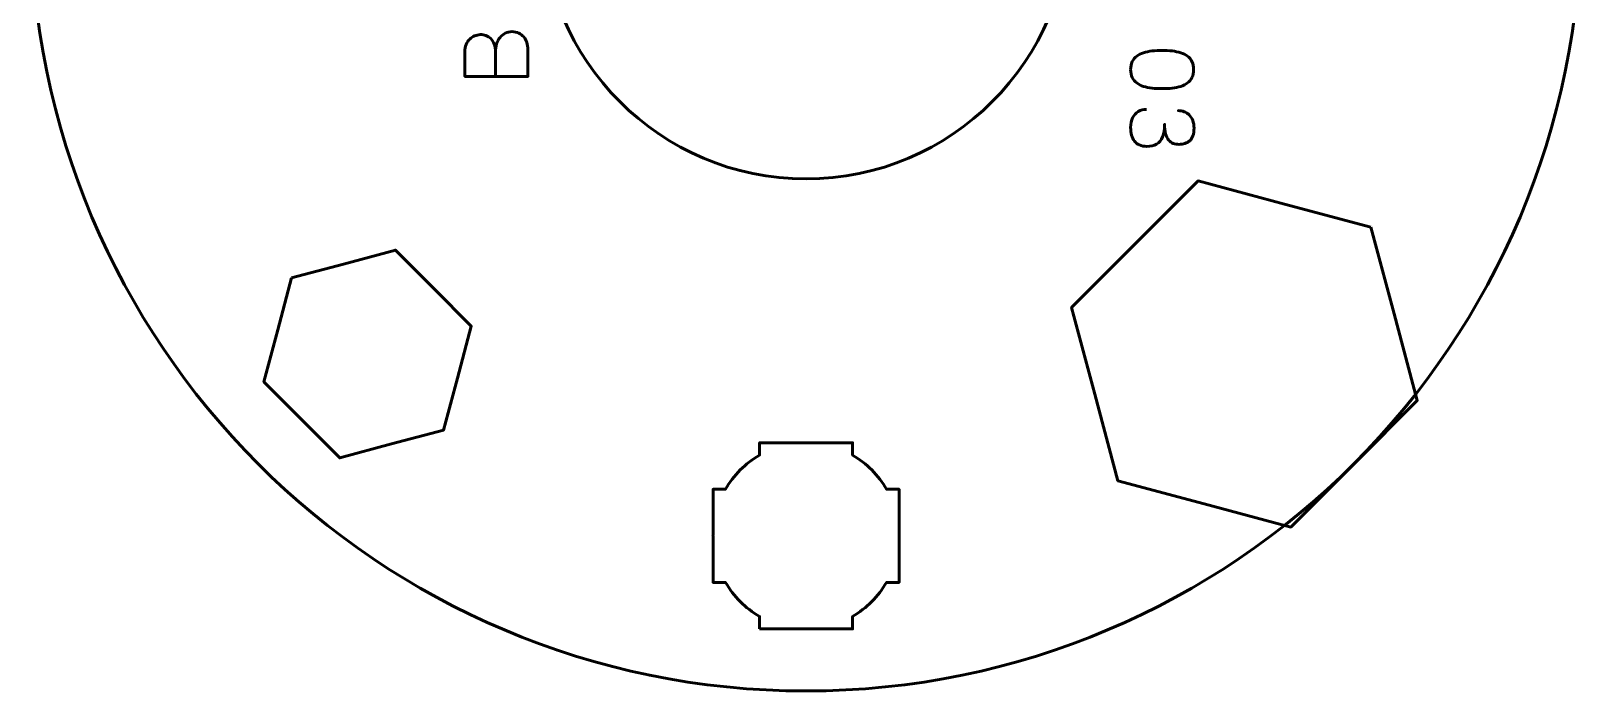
# Model space of a CAD drawing. Header units: centimetres. Extents: x -16.1 to -5, y -20.5 to -9.2.
# Drawn here: x -10 to -5, y -20.35 to -18.22 of the extents above; entities that cross this region are included whole.
import ezdxf

# ---------------------------------------------------------------- set-up
doc = ezdxf.new("R2010")
doc.units = ezdxf.units.CM
doc.header["$MEASUREMENT"] = 0
doc.layers.add('Layer 1', color=7, linetype='Continuous')

msp = doc.modelspace()

# ---------------------------------------------------------------- linework, layer by layer
at = {"layer": 'Layer 1', "lineweight": 53}
for points, knots in [([(-7.5, -15.35), (-6.1195, -15.35), (-5, -16.4695), (-5, -17.85), (-5, -17.85), (-5, -19.2305), (-6.1195, -20.35), (-7.5, -20.35), (-7.5, -20.35), (-8.8805, -20.35), (-10, -19.2305), (-10, -17.85), (-10, -17.85), (-10, -16.4695), (-8.8805, -15.35), (-7.5, -15.35)], [0, 0, 0, 0, 0.25, 0.25, 0.25, 0.25, 0.5, 0.5, 0.5, 0.5, 0.75, 0.75, 0.75, 0.75, 1, 1, 1, 1]), ([(-7.5, -17), (-7.03063, -17), (-6.65, -17.38063), (-6.65, -17.85), (-6.65, -17.85), (-6.65, -18.31937), (-7.03063, -18.7), (-7.5, -18.7), (-7.5, -18.7), (-7.96937, -18.7), (-8.35, -18.31937), (-8.35, -17.85), (-8.35, -17.85), (-8.35, -17.38063), (-7.96937, -17), (-7.5, -17)], [0, 0, 0, 0, 0.25, 0.25, 0.25, 0.25, 0.5, 0.5, 0.5, 0.5, 0.75, 0.75, 0.75, 0.75, 1, 1, 1, 1]), ([(-5.67755, -18.85597), (-5.67755, -18.85597), (-5.60284, -19.1348), (-5.60284, -19.1348), (-5.60284, -19.1348), (-5.60284, -19.1348), (-5.52812, -19.41364), (-5.52812, -19.41364), (-5.52812, -19.41364), (-5.52812, -19.41364), (-5.73224, -19.61777), (-5.73224, -19.61777), (-5.73224, -19.61777), (-5.73224, -19.61777), (-5.93637, -19.82189), (-5.93637, -19.82189), (-5.93637, -19.82189), (-5.93637, -19.82189), (-6.21521, -19.74717), (-6.21521, -19.74717), (-6.21521, -19.74717), (-6.21521, -19.74717), (-6.49404, -19.67246), (-6.49404, -19.67246), (-6.49404, -19.67246), (-6.49404, -19.67246), (-6.56876, -19.39363), (-6.56876, -19.39363), (-6.56876, -19.39363), (-6.56876, -19.39363), (-6.64347, -19.11478), (-6.64347, -19.11478), (-6.64347, -19.11478), (-6.64347, -19.11478), (-6.43935, -18.91066), (-6.43935, -18.91066), (-6.43935, -18.91066), (-6.43935, -18.91066), (-6.23523, -18.70654), (-6.23523, -18.70654), (-6.23523, -18.70654), (-6.23523, -18.70654), (-5.95638, -18.78125), (-5.95638, -18.78125), (-5.95638, -18.78125), (-5.95638, -18.78125), (-5.67755, -18.85597), (-5.67755, -18.85597)], [0, 0, 0, 0, 0.0833333, 0.0833333, 0.0833333, 0.0833333, 0.1666667, 0.1666667, 0.1666667, 0.1666667, 0.25, 0.25, 0.25, 0.25, 0.3333333, 0.3333333, 0.3333333, 0.3333333, 0.4166667, 0.4166667, 0.4166667, 0.4166667, 0.5, 0.5, 0.5, 0.5, 0.5833333, 0.5833333, 0.5833333, 0.5833333, 0.6666667, 0.6666667, 0.6666667, 0.6666667, 0.75, 0.75, 0.75, 0.75, 0.8333333, 0.8333333, 0.8333333, 0.8333333, 0.9166667, 0.9166667, 0.9166667, 0.9166667, 1, 1, 1, 1]), ([(-9.15917, -19.01925), (-9.15917, -19.01925), (-8.99187, -18.97442), (-8.99187, -18.97442), (-8.99187, -18.97442), (-8.99187, -18.97442), (-8.82456, -18.92959), (-8.82456, -18.92959), (-8.82456, -18.92959), (-8.82456, -18.92959), (-8.70209, -19.05207), (-8.70209, -19.05207), (-8.70209, -19.05207), (-8.70209, -19.05207), (-8.57961, -19.17454), (-8.57961, -19.17454), (-8.57961, -19.17454), (-8.57961, -19.17454), (-8.62444, -19.34185), (-8.62444, -19.34185), (-8.62444, -19.34185), (-8.62444, -19.34185), (-8.66927, -19.50915), (-8.66927, -19.50915), (-8.66927, -19.50915), (-8.66927, -19.50915), (-8.83657, -19.55398), (-8.83657, -19.55398), (-8.83657, -19.55398), (-8.83657, -19.55398), (-9.00388, -19.59881), (-9.00388, -19.59881), (-9.00388, -19.59881), (-9.00388, -19.59881), (-9.12635, -19.47633), (-9.12635, -19.47633), (-9.12635, -19.47633), (-9.12635, -19.47633), (-9.24883, -19.35386), (-9.24883, -19.35386), (-9.24883, -19.35386), (-9.24883, -19.35386), (-9.204, -19.18655), (-9.204, -19.18655), (-9.204, -19.18655), (-9.204, -19.18655), (-9.15917, -19.01925), (-9.15917, -19.01925)], [0, 0, 0, 0, 0.0833333, 0.0833333, 0.0833333, 0.0833333, 0.1666667, 0.1666667, 0.1666667, 0.1666667, 0.25, 0.25, 0.25, 0.25, 0.3333333, 0.3333333, 0.3333333, 0.3333333, 0.4166667, 0.4166667, 0.4166667, 0.4166667, 0.5, 0.5, 0.5, 0.5, 0.5833333, 0.5833333, 0.5833333, 0.5833333, 0.6666667, 0.6666667, 0.6666667, 0.6666667, 0.75, 0.75, 0.75, 0.75, 0.8333333, 0.8333333, 0.8333333, 0.8333333, 0.9166667, 0.9166667, 0.9166667, 0.9166667, 1, 1, 1, 1]), ([(-7.64999, -20.15006), (-7.64999, -20.15006), (-7.64999, -20.10988), (-7.64999, -20.10988), (-7.64999, -20.10988), (-7.69553, -20.08355), (-7.73349, -20.0456), (-7.75984, -20.00007), (-7.75984, -20.00007), (-7.75984, -20.00007), (-7.79999, -20.00007), (-7.79999, -20.00007), (-7.79999, -20.00007), (-7.79999, -20.00007), (-7.79999, -19.85155), (-7.79999, -19.85155), (-7.79999, -19.85155), (-7.79999, -19.85155), (-7.80001, -19.85), (-7.80001, -19.85), (-7.80001, -19.85), (-7.80001, -19.85), (-7.79999, -19.84845), (-7.79999, -19.84845), (-7.79999, -19.84845), (-7.79999, -19.84845), (-7.79999, -19.70006), (-7.79999, -19.70006), (-7.79999, -19.70006), (-7.79999, -19.70006), (-7.75989, -19.70006), (-7.75989, -19.70006), (-7.75989, -19.70006), (-7.73354, -19.65449), (-7.69555, -19.61649), (-7.64999, -19.59013), (-7.64999, -19.59013), (-7.64999, -19.59013), (-7.64999, -19.55005), (-7.64999, -19.55005), (-7.64999, -19.55005), (-7.64999, -19.55005), (-7.50465, -19.55005), (-7.50465, -19.55005), (-7.50465, -19.55005), (-7.50465, -19.55005), (-7.50001, -19.54999), (-7.50001, -19.54999), (-7.50001, -19.54999), (-7.50001, -19.54999), (-7.49536, -19.55005), (-7.49536, -19.55005), (-7.49536, -19.55005), (-7.49536, -19.55005), (-7.34998, -19.55005), (-7.34998, -19.55005), (-7.34998, -19.55005), (-7.34998, -19.55005), (-7.34998, -19.59013), (-7.34998, -19.59013), (-7.34998, -19.59013), (-7.30441, -19.61649), (-7.26644, -19.65449), (-7.2401, -19.70006), (-7.2401, -19.70006), (-7.2401, -19.70006), (-7.19998, -19.70006), (-7.19998, -19.70006), (-7.19998, -19.70006), (-7.19998, -19.70006), (-7.19998, -20.00007), (-7.19998, -20.00007), (-7.19998, -20.00007), (-7.19998, -20.00007), (-7.24015, -20.00007), (-7.24015, -20.00007), (-7.24015, -20.00007), (-7.26649, -20.0456), (-7.30445, -20.08355), (-7.34998, -20.10988), (-7.34998, -20.10988), (-7.34998, -20.10988), (-7.34998, -20.15006), (-7.34998, -20.15006), (-7.34998, -20.15006), (-7.34998, -20.15006), (-7.64999, -20.15006), (-7.64999, -20.15006)], [0, 0, 0, 0, 0.0454545, 0.0454545, 0.0454545, 0.0454545, 0.0909091, 0.0909091, 0.0909091, 0.0909091, 0.1363636, 0.1363636, 0.1363636, 0.1363636, 0.1818182, 0.1818182, 0.1818182, 0.1818182, 0.2272727, 0.2272727, 0.2272727, 0.2272727, 0.2727273, 0.2727273, 0.2727273, 0.2727273, 0.3181818, 0.3181818, 0.3181818, 0.3181818, 0.3636364, 0.3636364, 0.3636364, 0.3636364, 0.4090909, 0.4090909, 0.4090909, 0.4090909, 0.4545455, 0.4545455, 0.4545455, 0.4545455, 0.5, 0.5, 0.5, 0.5, 0.5454545, 0.5454545, 0.5454545, 0.5454545, 0.5909091, 0.5909091, 0.5909091, 0.5909091, 0.6363636, 0.6363636, 0.6363636, 0.6363636, 0.6818182, 0.6818182, 0.6818182, 0.6818182, 0.7272727, 0.7272727, 0.7272727, 0.7272727, 0.7727273, 0.7727273, 0.7727273, 0.7727273, 0.8181818, 0.8181818, 0.8181818, 0.8181818, 0.8636364, 0.8636364, 0.8636364, 0.8636364, 0.9090909, 0.9090909, 0.9090909, 0.9090909, 0.9545455, 0.9545455, 0.9545455, 0.9545455, 1, 1, 1, 1])]:
    msp.add_open_spline(points, degree=3, knots=knots, dxfattribs=at)
at = {"layer": 'Layer 1', "color": 5, "lineweight": 53}
for points, knots in [([(-8.50171, -18.36976), (-8.50171, -18.36976), (-8.50171, -18.29159), (-8.50171, -18.29159), (-8.50171, -18.29159), (-8.50176, -18.28143), (-8.50317, -18.27277), (-8.50595, -18.26548), (-8.50595, -18.26548), (-8.50868, -18.25824), (-8.51239, -18.25236), (-8.51705, -18.24779), (-8.51705, -18.24779), (-8.5217, -18.24323), (-8.52697, -18.23994), (-8.5328, -18.23787), (-8.5328, -18.23787), (-8.53859, -18.23585), (-8.54461, -18.23491), (-8.55082, -18.23514), (-8.55082, -18.23514), (-8.55703, -18.23542), (-8.56305, -18.23674), (-8.56893, -18.23909), (-8.56893, -18.23909), (-8.57481, -18.2414), (-8.58012, -18.24488), (-8.58487, -18.24944), (-8.58487, -18.24944), (-8.58963, -18.254), (-8.59339, -18.25969), (-8.59616, -18.26661), (-8.59616, -18.26661), (-8.59899, -18.27352), (-8.60044, -18.28166), (-8.60049, -18.29102), (-8.60049, -18.29102), (-8.60049, -18.29102), (-8.60049, -18.36976), (-8.60049, -18.36976), (-8.60049, -18.36976), (-8.60049, -18.36976), (-8.39701, -18.36976), (-8.39701, -18.36976), (-8.39701, -18.36976), (-8.39701, -18.36976), (-8.39701, -18.28312), (-8.39701, -18.28312), (-8.39701, -18.28312), (-8.39701, -18.27503), (-8.39819, -18.2675), (-8.40049, -18.26054), (-8.40049, -18.26054), (-8.40284, -18.25358), (-8.40618, -18.24751), (-8.4106, -18.24224), (-8.4106, -18.24224), (-8.41507, -18.23702), (-8.42043, -18.23293), (-8.42678, -18.23001), (-8.42678, -18.23001), (-8.43313, -18.2271), (-8.44033, -18.22559), (-8.44837, -18.22555), (-8.44837, -18.22555), (-8.45646, -18.22573), (-8.46376, -18.22743), (-8.47029, -18.23067), (-8.47029, -18.23067), (-8.47683, -18.23392), (-8.48243, -18.23843), (-8.48709, -18.24427), (-8.48709, -18.24427), (-8.49179, -18.2501), (-8.49541, -18.25706), (-8.4979, -18.26506), (-8.4979, -18.26506), (-8.5004, -18.27305), (-8.50167, -18.2819), (-8.50171, -18.29159), (-8.50171, -18.29159), (-8.50167, -18.2819), (-8.5004, -18.27305), (-8.4979, -18.26506), (-8.4979, -18.26506), (-8.49541, -18.25706), (-8.49179, -18.2501), (-8.48709, -18.24427), (-8.48709, -18.24427), (-8.48243, -18.23843), (-8.47683, -18.23392), (-8.47029, -18.23067), (-8.47029, -18.23067), (-8.46376, -18.22743), (-8.45646, -18.22573), (-8.44837, -18.22555), (-8.44837, -18.22555), (-8.44033, -18.22559), (-8.43313, -18.2271), (-8.42678, -18.23001), (-8.42678, -18.23001), (-8.42043, -18.23293), (-8.41507, -18.23702), (-8.4106, -18.24224), (-8.4106, -18.24224), (-8.40618, -18.24751), (-8.40284, -18.25358), (-8.40049, -18.26054), (-8.40049, -18.26054), (-8.39819, -18.2675), (-8.39701, -18.27503), (-8.39701, -18.28312), (-8.39701, -18.28312), (-8.39701, -18.28312), (-8.39701, -18.36976), (-8.39701, -18.36976), (-8.39701, -18.36976), (-8.39701, -18.36976), (-8.60049, -18.36976), (-8.60049, -18.36976), (-8.60049, -18.36976), (-8.60049, -18.36976), (-8.60049, -18.29102), (-8.60049, -18.29102), (-8.60049, -18.29102), (-8.60044, -18.28166), (-8.59899, -18.27352), (-8.59616, -18.26661), (-8.59616, -18.26661), (-8.59339, -18.25969), (-8.58963, -18.254), (-8.58487, -18.24944), (-8.58487, -18.24944), (-8.58012, -18.24488), (-8.57481, -18.2414), (-8.56893, -18.23909), (-8.56893, -18.23909), (-8.56305, -18.23674), (-8.55703, -18.23542), (-8.55082, -18.23514), (-8.55082, -18.23514), (-8.54461, -18.23491), (-8.53859, -18.23585), (-8.5328, -18.23787), (-8.5328, -18.23787), (-8.52697, -18.23994), (-8.5217, -18.24323), (-8.51705, -18.24779), (-8.51705, -18.24779), (-8.51239, -18.25236), (-8.50868, -18.25824), (-8.50595, -18.26548), (-8.50595, -18.26548), (-8.50317, -18.27277), (-8.50176, -18.28143), (-8.50171, -18.29159), (-8.50171, -18.29159), (-8.50171, -18.29159), (-8.50171, -18.36976), (-8.50171, -18.36976)], [0, 0, 0, 0, 0.025, 0.025, 0.025, 0.025, 0.05, 0.05, 0.05, 0.05, 0.075, 0.075, 0.075, 0.075, 0.1, 0.1, 0.1, 0.1, 0.125, 0.125, 0.125, 0.125, 0.15, 0.15, 0.15, 0.15, 0.175, 0.175, 0.175, 0.175, 0.2, 0.2, 0.2, 0.2, 0.225, 0.225, 0.225, 0.225, 0.25, 0.25, 0.25, 0.25, 0.275, 0.275, 0.275, 0.275, 0.3, 0.3, 0.3, 0.3, 0.325, 0.325, 0.325, 0.325, 0.35, 0.35, 0.35, 0.35, 0.375, 0.375, 0.375, 0.375, 0.4, 0.4, 0.4, 0.4, 0.425, 0.425, 0.425, 0.425, 0.45, 0.45, 0.45, 0.45, 0.475, 0.475, 0.475, 0.475, 0.5, 0.5, 0.5, 0.5, 0.525, 0.525, 0.525, 0.525, 0.55, 0.55, 0.55, 0.55, 0.575, 0.575, 0.575, 0.575, 0.6, 0.6, 0.6, 0.6, 0.625, 0.625, 0.625, 0.625, 0.65, 0.65, 0.65, 0.65, 0.675, 0.675, 0.675, 0.675, 0.7, 0.7, 0.7, 0.7, 0.725, 0.725, 0.725, 0.725, 0.75, 0.75, 0.75, 0.75, 0.775, 0.775, 0.775, 0.775, 0.8, 0.8, 0.8, 0.8, 0.825, 0.825, 0.825, 0.825, 0.85, 0.85, 0.85, 0.85, 0.875, 0.875, 0.875, 0.875, 0.9, 0.9, 0.9, 0.9, 0.925, 0.925, 0.925, 0.925, 0.95, 0.95, 0.95, 0.95, 0.975, 0.975, 0.975, 0.975, 1, 1, 1, 1]), ([(-6.45282, -18.34765), (-6.45277, -18.35753), (-6.45103, -18.36605), (-6.44765, -18.37315), (-6.44765, -18.37315), (-6.44426, -18.3802), (-6.43941, -18.38608), (-6.43325, -18.39079), (-6.43325, -18.39079), (-6.42704, -18.39544), (-6.41971, -18.39911), (-6.41124, -18.40184), (-6.41124, -18.40184), (-6.40277, -18.40452), (-6.39351, -18.40645), (-6.38335, -18.40753), (-6.38335, -18.40753), (-6.37319, -18.40866), (-6.36251, -18.40922), (-6.35122, -18.40918), (-6.35122, -18.40918), (-6.33998, -18.40922), (-6.3293, -18.40866), (-6.31919, -18.40753), (-6.31919, -18.40753), (-6.30908, -18.40645), (-6.29976, -18.40452), (-6.2913, -18.40184), (-6.2913, -18.40184), (-6.28288, -18.39911), (-6.27554, -18.39544), (-6.26928, -18.39079), (-6.26928, -18.39079), (-6.26307, -18.38608), (-6.25823, -18.3802), (-6.25484, -18.37315), (-6.25484, -18.37315), (-6.25141, -18.36605), (-6.24967, -18.35753), (-6.24962, -18.34765), (-6.24962, -18.34765), (-6.24967, -18.33778), (-6.25141, -18.32926), (-6.25484, -18.32216), (-6.25484, -18.32216), (-6.25823, -18.3151), (-6.26307, -18.30922), (-6.26928, -18.30452), (-6.26928, -18.30452), (-6.27554, -18.29986), (-6.28288, -18.2962), (-6.2913, -18.29347), (-6.2913, -18.29347), (-6.29976, -18.29079), (-6.30908, -18.28886), (-6.31919, -18.28778), (-6.31919, -18.28778), (-6.3293, -18.28665), (-6.33998, -18.28608), (-6.35122, -18.28613), (-6.35122, -18.28613), (-6.36251, -18.28608), (-6.37319, -18.28665), (-6.38335, -18.28778), (-6.38335, -18.28778), (-6.39351, -18.28886), (-6.40277, -18.29079), (-6.41124, -18.29347), (-6.41124, -18.29347), (-6.41971, -18.2962), (-6.42704, -18.29986), (-6.43325, -18.30452), (-6.43325, -18.30452), (-6.43941, -18.30922), (-6.44426, -18.3151), (-6.44765, -18.32216), (-6.44765, -18.32216), (-6.45103, -18.32926), (-6.45277, -18.33778), (-6.45282, -18.34765)], [0, 0, 0, 0, 0.05, 0.05, 0.05, 0.05, 0.1, 0.1, 0.1, 0.1, 0.15, 0.15, 0.15, 0.15, 0.2, 0.2, 0.2, 0.2, 0.25, 0.25, 0.25, 0.25, 0.3, 0.3, 0.3, 0.3, 0.35, 0.35, 0.35, 0.35, 0.4, 0.4, 0.4, 0.4, 0.45, 0.45, 0.45, 0.45, 0.5, 0.5, 0.5, 0.5, 0.55, 0.55, 0.55, 0.55, 0.6, 0.6, 0.6, 0.6, 0.65, 0.65, 0.65, 0.65, 0.7, 0.7, 0.7, 0.7, 0.75, 0.75, 0.75, 0.75, 0.8, 0.8, 0.8, 0.8, 0.85, 0.85, 0.85, 0.85, 0.9, 0.9, 0.9, 0.9, 0.95, 0.95, 0.95, 0.95, 1, 1, 1, 1]), ([(-6.45282, -18.34765), (-6.45277, -18.35753), (-6.45103, -18.36605), (-6.44765, -18.37315), (-6.44765, -18.37315), (-6.44426, -18.3802), (-6.43941, -18.38608), (-6.43325, -18.39079), (-6.43325, -18.39079), (-6.42704, -18.39544), (-6.41971, -18.39911), (-6.41124, -18.40184), (-6.41124, -18.40184), (-6.40277, -18.40452), (-6.39351, -18.40645), (-6.38335, -18.40753), (-6.38335, -18.40753), (-6.37319, -18.40866), (-6.36251, -18.40922), (-6.35122, -18.40918), (-6.35122, -18.40918), (-6.33998, -18.40922), (-6.3293, -18.40866), (-6.31919, -18.40753), (-6.31919, -18.40753), (-6.30908, -18.40645), (-6.29976, -18.40452), (-6.2913, -18.40184), (-6.2913, -18.40184), (-6.28288, -18.39911), (-6.27554, -18.39544), (-6.26928, -18.39079), (-6.26928, -18.39079), (-6.26307, -18.38608), (-6.25823, -18.3802), (-6.25484, -18.37315), (-6.25484, -18.37315), (-6.25141, -18.36605), (-6.24967, -18.35753), (-6.24962, -18.34765), (-6.24962, -18.34765), (-6.24967, -18.33778), (-6.25141, -18.32926), (-6.25484, -18.32216), (-6.25484, -18.32216), (-6.25823, -18.3151), (-6.26307, -18.30922), (-6.26928, -18.30452), (-6.26928, -18.30452), (-6.27554, -18.29986), (-6.28288, -18.2962), (-6.2913, -18.29347), (-6.2913, -18.29347), (-6.29976, -18.29079), (-6.30908, -18.28886), (-6.31919, -18.28778), (-6.31919, -18.28778), (-6.3293, -18.28665), (-6.33998, -18.28608), (-6.35122, -18.28613), (-6.35122, -18.28613), (-6.36251, -18.28608), (-6.37319, -18.28665), (-6.38335, -18.28778), (-6.38335, -18.28778), (-6.39351, -18.28886), (-6.40277, -18.29079), (-6.41124, -18.29347), (-6.41124, -18.29347), (-6.41971, -18.2962), (-6.42704, -18.29986), (-6.43325, -18.30452), (-6.43325, -18.30452), (-6.43941, -18.30922), (-6.44426, -18.3151), (-6.44765, -18.32216), (-6.44765, -18.32216), (-6.45103, -18.32926), (-6.45277, -18.33778), (-6.45282, -18.34765)], [0, 0, 0, 0, 0.05, 0.05, 0.05, 0.05, 0.1, 0.1, 0.1, 0.1, 0.15, 0.15, 0.15, 0.15, 0.2, 0.2, 0.2, 0.2, 0.25, 0.25, 0.25, 0.25, 0.3, 0.3, 0.3, 0.3, 0.35, 0.35, 0.35, 0.35, 0.4, 0.4, 0.4, 0.4, 0.45, 0.45, 0.45, 0.45, 0.5, 0.5, 0.5, 0.5, 0.55, 0.55, 0.55, 0.55, 0.6, 0.6, 0.6, 0.6, 0.65, 0.65, 0.65, 0.65, 0.7, 0.7, 0.7, 0.7, 0.75, 0.75, 0.75, 0.75, 0.8, 0.8, 0.8, 0.8, 0.85, 0.85, 0.85, 0.85, 0.9, 0.9, 0.9, 0.9, 0.95, 0.95, 0.95, 0.95, 1, 1, 1, 1]), ([(-6.40174, -18.47606), (-6.4119, -18.47611), (-6.42074, -18.47846), (-6.42841, -18.48312), (-6.42841, -18.48312), (-6.43603, -18.48777), (-6.442, -18.4944), (-6.44628, -18.50306), (-6.44628, -18.50306), (-6.45056, -18.51171), (-6.45273, -18.52211), (-6.45282, -18.5342), (-6.45282, -18.5342), (-6.45282, -18.54328), (-6.45188, -18.55151), (-6.4499, -18.55894), (-6.4499, -18.55894), (-6.44793, -18.56642), (-6.44487, -18.57281), (-6.44068, -18.57822), (-6.44068, -18.57822), (-6.4365, -18.58363), (-6.43109, -18.58777), (-6.4245, -18.59069), (-6.4245, -18.59069), (-6.41787, -18.59365), (-6.40992, -18.59511), (-6.40061, -18.59516), (-6.40061, -18.59516), (-6.38819, -18.5952), (-6.3777, -18.59266), (-6.36919, -18.58763), (-6.36919, -18.58763), (-6.36068, -18.5826), (-6.35428, -18.57479), (-6.3499, -18.5643), (-6.3499, -18.5643), (-6.34553, -18.55381), (-6.34332, -18.54036), (-6.34332, -18.52404), (-6.34332, -18.52404), (-6.34337, -18.53622), (-6.34224, -18.54643), (-6.33993, -18.55475), (-6.33993, -18.55475), (-6.33763, -18.56303), (-6.33438, -18.56966), (-6.33015, -18.57465), (-6.33015, -18.57465), (-6.32596, -18.57963), (-6.32098, -18.58326), (-6.31524, -18.58542), (-6.31524, -18.58542), (-6.30955, -18.58763), (-6.30329, -18.58871), (-6.29647, -18.58867), (-6.29647, -18.58867), (-6.28965, -18.58871), (-6.28335, -18.58777), (-6.27751, -18.58589), (-6.27751, -18.58589), (-6.27168, -18.58406), (-6.26655, -18.58105), (-6.26218, -18.57695), (-6.26218, -18.57695), (-6.25781, -18.57286), (-6.25437, -18.56745), (-6.25193, -18.56082), (-6.25193, -18.56082), (-6.24948, -18.55414), (-6.24826, -18.546), (-6.24821, -18.53645), (-6.24821, -18.53645), (-6.24826, -18.52695), (-6.24967, -18.51863), (-6.2524, -18.51157), (-6.2524, -18.51157), (-6.25512, -18.50447), (-6.25884, -18.49864), (-6.26359, -18.49393), (-6.26359, -18.49393), (-6.26834, -18.48928), (-6.27375, -18.4858), (-6.27987, -18.48349), (-6.27987, -18.48349), (-6.28598, -18.48114), (-6.29247, -18.48001), (-6.29929, -18.48001), (-6.29929, -18.48001), (-6.29247, -18.48001), (-6.28598, -18.48114), (-6.27987, -18.48349), (-6.27987, -18.48349), (-6.27375, -18.4858), (-6.26834, -18.48928), (-6.26359, -18.49393), (-6.26359, -18.49393), (-6.25884, -18.49864), (-6.25512, -18.50447), (-6.2524, -18.51157), (-6.2524, -18.51157), (-6.24967, -18.51863), (-6.24826, -18.52695), (-6.24821, -18.53645), (-6.24821, -18.53645), (-6.24826, -18.546), (-6.24948, -18.55414), (-6.25193, -18.56082), (-6.25193, -18.56082), (-6.25437, -18.56745), (-6.25781, -18.57286), (-6.26218, -18.57695), (-6.26218, -18.57695), (-6.26655, -18.58105), (-6.27168, -18.58406), (-6.27751, -18.58589), (-6.27751, -18.58589), (-6.28335, -18.58777), (-6.28965, -18.58871), (-6.29647, -18.58867), (-6.29647, -18.58867), (-6.30329, -18.58871), (-6.30955, -18.58763), (-6.31524, -18.58542), (-6.31524, -18.58542), (-6.32098, -18.58326), (-6.32596, -18.57963), (-6.33015, -18.57465), (-6.33015, -18.57465), (-6.33438, -18.56966), (-6.33763, -18.56303), (-6.33993, -18.55475), (-6.33993, -18.55475), (-6.34224, -18.54643), (-6.34337, -18.53622), (-6.34332, -18.52404), (-6.34332, -18.52404), (-6.34332, -18.54036), (-6.34553, -18.55381), (-6.3499, -18.5643), (-6.3499, -18.5643), (-6.35428, -18.57479), (-6.36068, -18.5826), (-6.36919, -18.58763), (-6.36919, -18.58763), (-6.3777, -18.59266), (-6.38819, -18.5952), (-6.40061, -18.59516), (-6.40061, -18.59516), (-6.40992, -18.59511), (-6.41787, -18.59365), (-6.4245, -18.59069), (-6.4245, -18.59069), (-6.43109, -18.58777), (-6.4365, -18.58363), (-6.44068, -18.57822), (-6.44068, -18.57822), (-6.44487, -18.57281), (-6.44793, -18.56642), (-6.4499, -18.55894), (-6.4499, -18.55894), (-6.45188, -18.55151), (-6.45282, -18.54328), (-6.45282, -18.5342), (-6.45282, -18.5342), (-6.45273, -18.52211), (-6.45056, -18.51171), (-6.44628, -18.50306), (-6.44628, -18.50306), (-6.442, -18.4944), (-6.43603, -18.48777), (-6.42841, -18.48312), (-6.42841, -18.48312), (-6.42074, -18.47846), (-6.4119, -18.47611), (-6.40174, -18.47606)], [0, 0, 0, 0, 0.0227273, 0.0227273, 0.0227273, 0.0227273, 0.0454545, 0.0454545, 0.0454545, 0.0454545, 0.0681818, 0.0681818, 0.0681818, 0.0681818, 0.0909091, 0.0909091, 0.0909091, 0.0909091, 0.1136364, 0.1136364, 0.1136364, 0.1136364, 0.1363636, 0.1363636, 0.1363636, 0.1363636, 0.1590909, 0.1590909, 0.1590909, 0.1590909, 0.1818182, 0.1818182, 0.1818182, 0.1818182, 0.2045455, 0.2045455, 0.2045455, 0.2045455, 0.2272727, 0.2272727, 0.2272727, 0.2272727, 0.25, 0.25, 0.25, 0.25, 0.2727273, 0.2727273, 0.2727273, 0.2727273, 0.2954545, 0.2954545, 0.2954545, 0.2954545, 0.3181818, 0.3181818, 0.3181818, 0.3181818, 0.3409091, 0.3409091, 0.3409091, 0.3409091, 0.3636364, 0.3636364, 0.3636364, 0.3636364, 0.3863636, 0.3863636, 0.3863636, 0.3863636, 0.4090909, 0.4090909, 0.4090909, 0.4090909, 0.4318182, 0.4318182, 0.4318182, 0.4318182, 0.4545455, 0.4545455, 0.4545455, 0.4545455, 0.4772727, 0.4772727, 0.4772727, 0.4772727, 0.5, 0.5, 0.5, 0.5, 0.5227273, 0.5227273, 0.5227273, 0.5227273, 0.5454545, 0.5454545, 0.5454545, 0.5454545, 0.5681818, 0.5681818, 0.5681818, 0.5681818, 0.5909091, 0.5909091, 0.5909091, 0.5909091, 0.6136364, 0.6136364, 0.6136364, 0.6136364, 0.6363636, 0.6363636, 0.6363636, 0.6363636, 0.6590909, 0.6590909, 0.6590909, 0.6590909, 0.6818182, 0.6818182, 0.6818182, 0.6818182, 0.7045455, 0.7045455, 0.7045455, 0.7045455, 0.7272727, 0.7272727, 0.7272727, 0.7272727, 0.75, 0.75, 0.75, 0.75, 0.7727273, 0.7727273, 0.7727273, 0.7727273, 0.7954545, 0.7954545, 0.7954545, 0.7954545, 0.8181818, 0.8181818, 0.8181818, 0.8181818, 0.8409091, 0.8409091, 0.8409091, 0.8409091, 0.8636364, 0.8636364, 0.8636364, 0.8636364, 0.8863636, 0.8863636, 0.8863636, 0.8863636, 0.9090909, 0.9090909, 0.9090909, 0.9090909, 0.9318182, 0.9318182, 0.9318182, 0.9318182, 0.9545455, 0.9545455, 0.9545455, 0.9545455, 0.9772727, 0.9772727, 0.9772727, 0.9772727, 1, 1, 1, 1])]:
    msp.add_open_spline(points, degree=3, knots=knots, dxfattribs=at)

doc.saveas('drawing.dxf')
